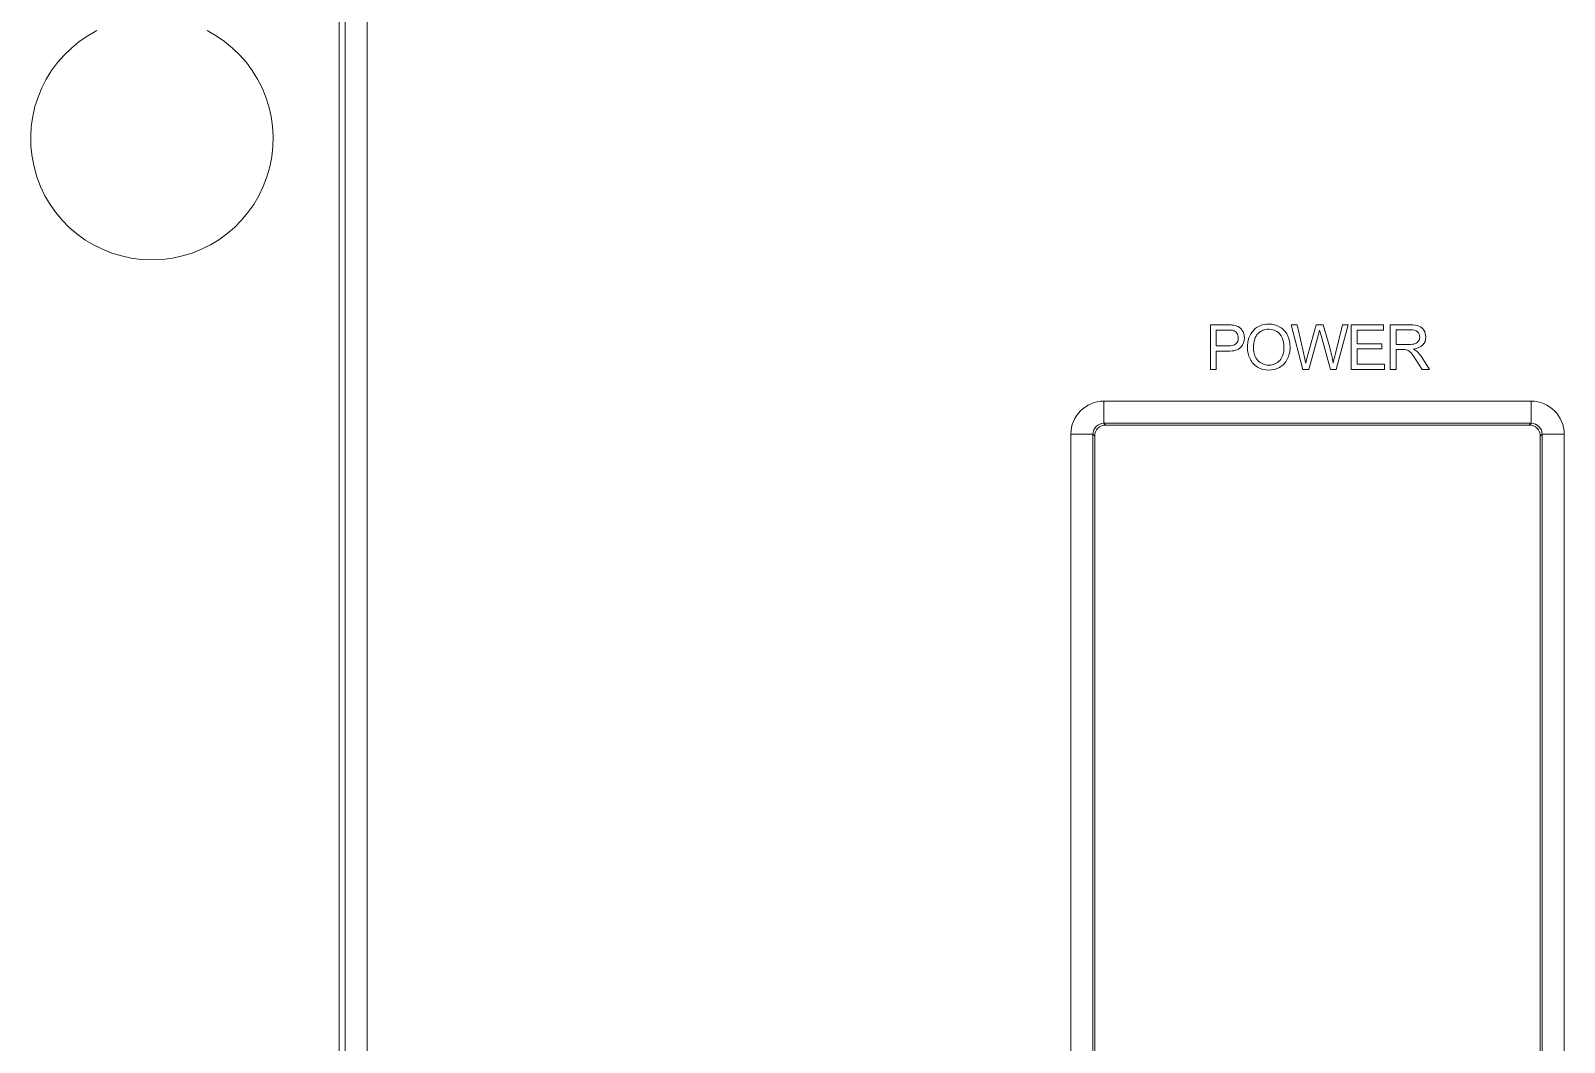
# Model space of a CAD drawing. Header units: millimetres. Extents: x 33157 to 59611, y -29750 to 1750.
# Drawn here: x 54794.2 to 54863.8, y -3995.1 to -3949.2 of the extents above; entities that cross this region are included whole.
import ezdxf

# ---------------------------------------------------------------- set-up
doc = ezdxf.new("R2010")
doc.units = ezdxf.units.MM
doc.layers.add('layer 1', color=7, linetype='Continuous', lineweight=18)
doc.layers.add('YOUCEGUDINGEDXF_CONTINUOUS_LINE', color=7, linetype='Continuous', lineweight=18)

msp = doc.modelspace()

# ---------------------------------------------------------------- linework, layer by layer
at = {"layer": 'layer 1', "lineweight": 9}
for p, q in [((54809.476, -3912.109), (54809.476, -4078.109)), ((54808.211, -3913.109), (54808.211, -4077.109)), ((54808.477, -3913.109), (54808.477, -4077.109)), ((54842.9, -3966.017), (54842.9, -3967.017)), ((54862.283, -3966.017), (54862.283, -3967.017)), ((54841.4, -3967.517), (54841.4, -3967.517)), ((54841.4, -3967.517), (54841.4, -4022.35)), ((54842.4, -3967.517), (54842.4, -3967.517)), ((54842.4, -3967.517), (54842.4, -4022.35)), ((54842.486, -3967.603), (54842.486, -3967.603)), ((54842.486, -3967.603), (54842.486, -4022.264)), ((54862.697, -3967.603), (54862.697, -4022.264)), ((54862.783, -3967.517), (54862.783, -4022.35)), ((54863.783, -3967.517), (54863.783, -4022.35))]:
    msp.add_line(p, q, dxfattribs=at)
at = {"layer": 'layer 1'}
for points, knots in [([(54847.729, -3964.576), (54847.729, -3964.576), (54847.729, -3962.555), (54847.729, -3962.555), (54847.729, -3962.555), (54848.492, -3962.555), (54848.492, -3962.555), (54848.626, -3962.555), (54848.729, -3962.562), (54848.8, -3962.575), (54848.899, -3962.591), (54848.982, -3962.623), (54849.049, -3962.669), (54849.117, -3962.715), (54849.171, -3962.78), (54849.212, -3962.864), (54849.253, -3962.947), (54849.273, -3963.039), (54849.273, -3963.139), (54849.273, -3963.31), (54849.218, -3963.455), (54849.109, -3963.574), (54849, -3963.693), (54848.801, -3963.752), (54848.516, -3963.752), (54848.516, -3963.752), (54847.997, -3963.752), (54847.997, -3963.752), (54847.997, -3963.752), (54847.997, -3964.576), (54847.997, -3964.576), (54847.997, -3964.576), (54847.729, -3964.576), (54847.729, -3964.576)], [0, 0, 0, 0, 144567.404484, 144567.404484, 144567.404484, 289134.808969, 289134.808969, 289134.808969, 433702.213453, 433702.213453, 433702.213453, 578269.617938, 578269.617938, 578269.617938, 722837.022422, 722837.022422, 722837.022422, 867404.426907, 867404.426907, 867404.426907, 1011971.831391, 1011971.831391, 1011971.831391, 1156539.235876, 1156539.235876, 1156539.235876, 1301106.64036, 1301106.64036, 1301106.64036, 1445674.044845, 1445674.044845, 1445674.044845, 1590241.449329, 1590241.449329, 1590241.449329, 1590241.449329]), ([(54847.997, -3963.515), (54847.997, -3963.515), (54848.519, -3963.515), (54848.519, -3963.515), (54848.692, -3963.515), (54848.815, -3963.483), (54848.888, -3963.419), (54848.96, -3963.354), (54848.996, -3963.264), (54848.996, -3963.147), (54848.996, -3963.063), (54848.975, -3962.99), (54848.932, -3962.93), (54848.889, -3962.87), (54848.833, -3962.83), (54848.763, -3962.81), (54848.718, -3962.799), (54848.635, -3962.793), (54848.514, -3962.793), (54848.514, -3962.793), (54847.997, -3962.793), (54847.997, -3962.793), (54847.997, -3962.793), (54847.997, -3963.515), (54847.997, -3963.515)], [0, 0, 0, 0, 147499.467029, 147499.467029, 147499.467029, 294998.934058, 294998.934058, 294998.934058, 442498.401087, 442498.401087, 442498.401087, 589997.868116, 589997.868116, 589997.868116, 737497.335145, 737497.335145, 737497.335145, 884996.802175, 884996.802175, 884996.802175, 1032496.269204, 1032496.269204, 1032496.269204, 1179995.736233, 1179995.736233, 1179995.736233, 1179995.736233]), ([(54849.412, -3963.593), (54849.412, -3963.258), (54849.502, -3962.995), (54849.682, -3962.806), (54849.863, -3962.616), (54850.095, -3962.522), (54850.38, -3962.522), (54850.567, -3962.522), (54850.735, -3962.566), (54850.885, -3962.655), (54851.034, -3962.744), (54851.149, -3962.868), (54851.227, -3963.028), (54851.306, -3963.187), (54851.345, -3963.367), (54851.345, -3963.569), (54851.345, -3963.774), (54851.304, -3963.957), (54851.221, -3964.118), (54851.138, -3964.28), (54851.021, -3964.403), (54850.87, -3964.485), (54850.718, -3964.569), (54850.554, -3964.61), (54850.379, -3964.61), (54850.188, -3964.61), (54850.018, -3964.564), (54849.868, -3964.472), (54849.719, -3964.38), (54849.605, -3964.255), (54849.528, -3964.096), (54849.451, -3963.938), (54849.412, -3963.77), (54849.412, -3963.593)], [0, 0, 0, 0, 144573.562841, 144573.562841, 144573.562841, 289147.125683, 289147.125683, 289147.125683, 433720.688524, 433720.688524, 433720.688524, 578294.251365, 578294.251365, 578294.251365, 722867.814207, 722867.814207, 722867.814207, 867441.377048, 867441.377048, 867441.377048, 1012014.939889, 1012014.939889, 1012014.939889, 1156588.502731, 1156588.502731, 1156588.502731, 1301162.065572, 1301162.065572, 1301162.065572, 1445735.628413, 1445735.628413, 1445735.628413, 1590309.191255, 1590309.191255, 1590309.191255, 1590309.191255]), ([(54849.689, -3963.597), (54849.689, -3963.84), (54849.754, -3964.032), (54849.885, -3964.172), (54850.015, -3964.311), (54850.18, -3964.381), (54850.377, -3964.381), (54850.579, -3964.381), (54850.744, -3964.311), (54850.874, -3964.17), (54851.004, -3964.029), (54851.069, -3963.828), (54851.069, -3963.569), (54851.069, -3963.404), (54851.041, -3963.261), (54850.985, -3963.139), (54850.93, -3963.016), (54850.849, -3962.921), (54850.742, -3962.854), (54850.634, -3962.787), (54850.515, -3962.753), (54850.381, -3962.753), (54850.192, -3962.753), (54850.03, -3962.818), (54849.893, -3962.948), (54849.757, -3963.078), (54849.689, -3963.294), (54849.689, -3963.597)], [0, 0, 0, 0, 146160.406966, 146160.406966, 146160.406966, 292320.813932, 292320.813932, 292320.813932, 438481.220898, 438481.220898, 438481.220898, 584641.627865, 584641.627865, 584641.627865, 730802.034831, 730802.034831, 730802.034831, 876962.441797, 876962.441797, 876962.441797, 1023122.848763, 1023122.848763, 1023122.848763, 1169283.255729, 1169283.255729, 1169283.255729, 1315443.662695, 1315443.662695, 1315443.662695, 1315443.662695]), ([(54851.92, -3964.576), (54851.92, -3964.576), (54851.388, -3962.555), (54851.388, -3962.555), (54851.388, -3962.555), (54851.666, -3962.555), (54851.666, -3962.555), (54851.666, -3962.555), (54851.968, -3963.88), (54851.968, -3963.88), (54852.001, -3964.019), (54852.031, -3964.157), (54852.055, -3964.293), (54852.109, -3964.078), (54852.14, -3963.954), (54852.149, -3963.921), (54852.149, -3963.921), (54852.531, -3962.555), (54852.531, -3962.555), (54852.531, -3962.555), (54852.853, -3962.555), (54852.853, -3962.555), (54852.853, -3962.555), (54853.142, -3963.579), (54853.142, -3963.579), (54853.214, -3963.833), (54853.266, -3964.071), (54853.3, -3964.293), (54853.327, -3964.166), (54853.361, -3964.02), (54853.403, -3963.855), (54853.403, -3963.855), (54853.719, -3962.555), (54853.719, -3962.555), (54853.719, -3962.555), (54853.987, -3962.555), (54853.987, -3962.555), (54853.987, -3962.555), (54853.434, -3964.576), (54853.434, -3964.576), (54853.434, -3964.576), (54853.174, -3964.576), (54853.174, -3964.576), (54853.174, -3964.576), (54852.75, -3963.037), (54852.75, -3963.037), (54852.714, -3962.908), (54852.693, -3962.829), (54852.685, -3962.8), (54852.662, -3962.892), (54852.641, -3962.971), (54852.623, -3963.036), (54852.623, -3963.036), (54852.199, -3964.576), (54852.199, -3964.576), (54852.199, -3964.576), (54851.92, -3964.576), (54851.92, -3964.576)], [0, 0, 0, 0, 141569.374286, 141569.374286, 141569.374286, 283138.748572, 283138.748572, 283138.748572, 424708.122857, 424708.122857, 424708.122857, 566277.497143, 566277.497143, 566277.497143, 707846.871429, 707846.871429, 707846.871429, 849416.245715, 849416.245715, 849416.245715, 990985.620001, 990985.620001, 990985.620001, 1132554.994286, 1132554.994286, 1132554.994286, 1274124.368572, 1274124.368572, 1274124.368572, 1415693.742858, 1415693.742858, 1415693.742858, 1557263.117144, 1557263.117144, 1557263.117144, 1698832.49143, 1698832.49143, 1698832.49143, 1840401.865715, 1840401.865715, 1840401.865715, 1981971.240001, 1981971.240001, 1981971.240001, 2123540.614287, 2123540.614287, 2123540.614287, 2265109.988573, 2265109.988573, 2265109.988573, 2406679.362858, 2406679.362858, 2406679.362858, 2548248.737144, 2548248.737144, 2548248.737144, 2689818.11143, 2689818.11143, 2689818.11143, 2689818.11143]), ([(54854.123, -3964.576), (54854.123, -3964.576), (54854.123, -3962.555), (54854.123, -3962.555), (54854.123, -3962.555), (54855.582, -3962.555), (54855.582, -3962.555), (54855.582, -3962.555), (54855.582, -3962.793), (54855.582, -3962.793), (54855.582, -3962.793), (54854.391, -3962.793), (54854.391, -3962.793), (54854.391, -3962.793), (54854.391, -3963.413), (54854.391, -3963.413), (54854.391, -3963.413), (54855.506, -3963.413), (54855.506, -3963.413), (54855.506, -3963.413), (54855.506, -3963.65), (54855.506, -3963.65), (54855.506, -3963.65), (54854.391, -3963.65), (54854.391, -3963.65), (54854.391, -3963.65), (54854.391, -3964.339), (54854.391, -3964.339), (54854.391, -3964.339), (54855.63, -3964.339), (54855.63, -3964.339), (54855.63, -3964.339), (54855.63, -3964.576), (54855.63, -3964.576), (54855.63, -3964.576), (54854.123, -3964.576), (54854.123, -3964.576)], [0, 0, 0, 0, 144155.477296, 144155.477296, 144155.477296, 288310.954592, 288310.954592, 288310.954592, 432466.431888, 432466.431888, 432466.431888, 576621.909184, 576621.909184, 576621.909184, 720777.38648, 720777.38648, 720777.38648, 864932.863777, 864932.863777, 864932.863777, 1009088.341073, 1009088.341073, 1009088.341073, 1153243.818369, 1153243.818369, 1153243.818369, 1297399.295665, 1297399.295665, 1297399.295665, 1441554.772961, 1441554.772961, 1441554.772961, 1585710.250257, 1585710.250257, 1585710.250257, 1729865.727553, 1729865.727553, 1729865.727553, 1729865.727553]), ([(54855.888, -3964.576), (54855.888, -3964.576), (54855.888, -3962.555), (54855.888, -3962.555), (54855.888, -3962.555), (54856.784, -3962.555), (54856.784, -3962.555), (54856.964, -3962.555), (54857.101, -3962.574), (54857.194, -3962.61), (54857.288, -3962.646), (54857.363, -3962.71), (54857.419, -3962.802), (54857.475, -3962.894), (54857.502, -3962.995), (54857.502, -3963.106), (54857.502, -3963.25), (54857.456, -3963.371), (54857.363, -3963.469), (54857.27, -3963.567), (54857.127, -3963.629), (54856.934, -3963.656), (54857.005, -3963.69), (54857.058, -3963.724), (54857.095, -3963.757), (54857.173, -3963.828), (54857.247, -3963.918), (54857.316, -3964.026), (54857.316, -3964.026), (54857.666, -3964.576), (54857.666, -3964.576), (54857.666, -3964.576), (54857.332, -3964.576), (54857.332, -3964.576), (54857.332, -3964.576), (54857.064, -3964.156), (54857.064, -3964.156), (54856.987, -3964.034), (54856.922, -3963.941), (54856.872, -3963.877), (54856.821, -3963.812), (54856.776, -3963.768), (54856.736, -3963.742), (54856.697, -3963.716), (54856.656, -3963.698), (54856.614, -3963.688), (54856.584, -3963.682), (54856.535, -3963.679), (54856.466, -3963.679), (54856.466, -3963.679), (54856.156, -3963.679), (54856.156, -3963.679), (54856.156, -3963.679), (54856.156, -3964.576), (54856.156, -3964.576), (54856.156, -3964.576), (54855.888, -3964.576), (54855.888, -3964.576)], [0, 0, 0, 0, 141582.716726, 141582.716726, 141582.716726, 283165.433452, 283165.433452, 283165.433452, 424748.150177, 424748.150177, 424748.150177, 566330.866903, 566330.866903, 566330.866903, 707913.583629, 707913.583629, 707913.583629, 849496.300355, 849496.300355, 849496.300355, 991079.017081, 991079.017081, 991079.017081, 1132661.733806, 1132661.733806, 1132661.733806, 1274244.450532, 1274244.450532, 1274244.450532, 1415827.167258, 1415827.167258, 1415827.167258, 1557409.883984, 1557409.883984, 1557409.883984, 1698992.60071, 1698992.60071, 1698992.60071, 1840575.317435, 1840575.317435, 1840575.317435, 1982158.034161, 1982158.034161, 1982158.034161, 2123740.750887, 2123740.750887, 2123740.750887, 2265323.467613, 2265323.467613, 2265323.467613, 2406906.184339, 2406906.184339, 2406906.184339, 2548488.901064, 2548488.901064, 2548488.901064, 2690071.61779, 2690071.61779, 2690071.61779, 2690071.61779]), ([(54856.156, -3963.447), (54856.156, -3963.447), (54856.73, -3963.447), (54856.73, -3963.447), (54856.852, -3963.447), (54856.947, -3963.435), (54857.016, -3963.409), (54857.085, -3963.384), (54857.137, -3963.344), (54857.172, -3963.288), (54857.208, -3963.232), (54857.226, -3963.172), (54857.226, -3963.107), (54857.226, -3963.011), (54857.191, -3962.932), (54857.122, -3962.871), (54857.053, -3962.809), (54856.944, -3962.778), (54856.795, -3962.778), (54856.795, -3962.778), (54856.156, -3962.778), (54856.156, -3962.778), (54856.156, -3962.778), (54856.156, -3963.447), (54856.156, -3963.447)], [0, 0, 0, 0, 147520.903336, 147520.903336, 147520.903336, 295041.806673, 295041.806673, 295041.806673, 442562.710009, 442562.710009, 442562.710009, 590083.613346, 590083.613346, 590083.613346, 737604.516682, 737604.516682, 737604.516682, 885125.420019, 885125.420019, 885125.420019, 1032646.323355, 1032646.323355, 1032646.323355, 1180167.226692, 1180167.226692, 1180167.226692, 1180167.226692])]:
    msp.add_open_spline(points, degree=3, knots=knots, dxfattribs=at)
at = {"layer": 'layer 1', "lineweight": 9}
for points in [[(54842.9, -3966.017), (54842.072, -3966.017), (54841.4, -3966.689), (54841.4, -3967.517)], [(54842.9, -3966.017), (54842.9, -3966.017), (54862.283, -3966.017), (54862.283, -3966.017)], [(54863.783, -3967.517), (54863.783, -3966.689), (54863.111, -3966.017), (54862.283, -3966.017)], [(54842.9, -3967.017), (54842.9, -3967.017), (54862.283, -3967.017), (54862.283, -3967.017)], [(54842.986, -3967.103), (54842.986, -3967.103), (54842.9, -3967.017), (54842.9, -3967.017)], [(54862.283, -3967.017), (54862.283, -3967.017), (54862.197, -3967.103), (54862.197, -3967.103)], [(54841.4, -3967.517), (54841.4, -3967.517), (54842.4, -3967.517), (54842.4, -3967.517)], [(54842.486, -3967.603), (54842.486, -3967.603), (54842.4, -3967.517), (54842.4, -3967.517)], [(54842.986, -3967.103), (54842.709, -3967.103), (54842.486, -3967.327), (54842.486, -3967.603)], [(54842.986, -3967.103), (54842.986, -3967.103), (54862.197, -3967.103), (54862.197, -3967.103)], [(54862.697, -3967.603), (54862.697, -3967.327), (54862.473, -3967.103), (54862.197, -3967.103)], [(54862.783, -3967.517), (54862.783, -3967.517), (54862.697, -3967.603), (54862.697, -3967.603)], [(54863.783, -3967.517), (54863.783, -3967.517), (54862.783, -3967.517), (54862.783, -3967.517)]]:
    msp.add_open_spline(points, degree=3, dxfattribs=at)
for points, knots in [([(54842.9, -3967.017), (54842.767, -3967.017), (54842.64, -3967.07), (54842.546, -3967.164), (54842.453, -3967.257), (54842.4, -3967.385), (54842.4, -3967.517)], [0, 0, 0, 0, 177681.852652, 177681.852652, 177681.852652, 355363.705304, 355363.705304, 355363.705304, 355363.705304]), ([(54862.783, -3967.517), (54862.783, -3967.385), (54862.73, -3967.257), (54862.636, -3967.164), (54862.543, -3967.07), (54862.415, -3967.017), (54862.283, -3967.017)], [0, 0, 0, 0, 177744.388712, 177744.388712, 177744.388712, 355488.777423, 355488.777423, 355488.777423, 355488.777423])]:
    msp.add_open_spline(points, degree=3, knots=knots, dxfattribs=at)
at = {"layer": 'YOUCEGUDINGEDXF_CONTINUOUS_LINE', "color": 7, "linetype": 'Continuous'}
msp.add_arc((54799.714, -3954.107), 5.5, 117.03569, 62.96431, dxfattribs=at)

doc.saveas('drawing.dxf')
